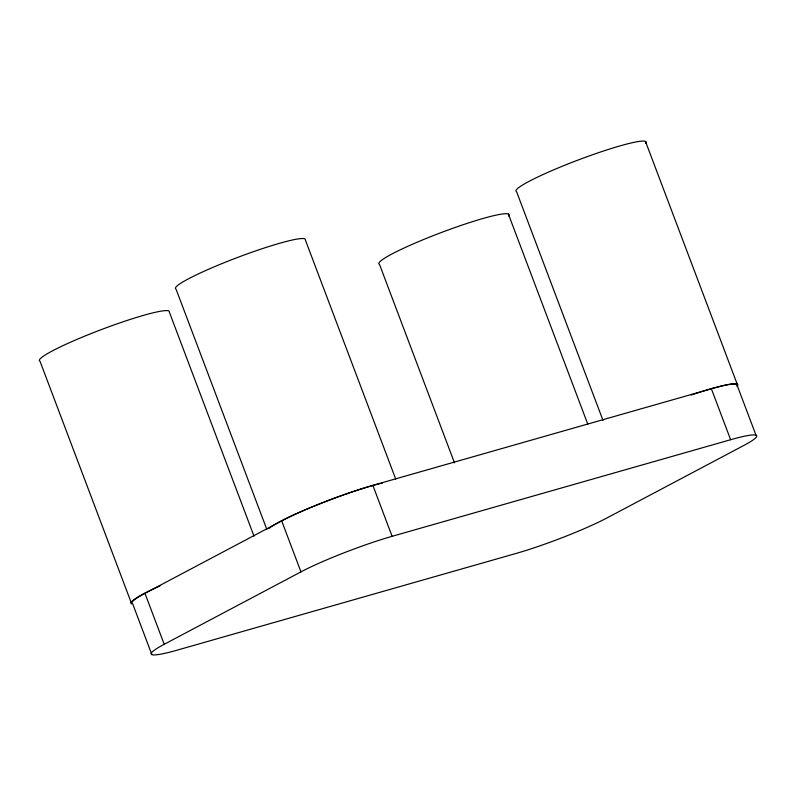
<?xml version="1.0" encoding="UTF-8"?>
<svg xmlns="http://www.w3.org/2000/svg" width="796" height="796" viewBox="0 0 796 796"><rect width="100%" height="100%" fill="white"/><g stroke="black" fill="none" stroke-linecap="round" stroke-linejoin="round"><path stroke-width="1.19" d="M151.847 654.571L132.594 603.617A69.55 7.144 -20.7 0 1 144.962 593.338L281.704 520.912A69.55 7.144 -20.7 0 1 372.856 485.361L711.375 388.766A69.55 7.144 -20.7 0 1 736.947 386.249M164.215 644.292L300.958 571.866A69.55 7.144 -20.7 0 1 392.11 536.315L730.628 439.72A69.55 7.144 -20.7 0 1 743.643 445.561L606.9 517.987A69.55 7.144 -20.7 0 1 515.748 553.538L177.229 650.133A69.55 7.144 -20.7 0 1 164.215 644.292L144.962 593.338M645.486 141.429L737.186 384.1M736.758 384.319L756.011 435.273M711.375 388.766L730.628 439.72M603.02 420.447L516.584 191.707A69.55 7.144 -20.7 0 1 580.334 159.19A69.55 7.144 -20.7 0 1 645.675 143.35M508.375 214.054L587.796 424.208M454.496 462.874L379.473 264.332A69.55 7.144 -20.7 0 1 443.213 231.815A69.55 7.144 -20.7 0 1 508.564 215.975M395.771 479.202L304.948 238.85A69.55 7.144 -20.7 0 0 231.298 259.864A69.55 7.144 -20.7 0 0 176.045 289.127L266.859 529.479M372.856 485.361L392.11 536.315M281.704 520.912L300.958 571.866M254.004 536.166L168.891 310.918A69.55 7.144 -20.7 0 0 95.241 331.932A69.55 7.144 -20.7 0 0 39.989 361.195L131.678 603.865A69.55 7.144 -20.7 0 1 160.175 585.786M268.72 528.653A69.55 7.144 -20.7 0 1 317.206 504.823A69.55 7.144 -20.7 0 1 382.448 483.043M691.256 395.005A69.55 7.144 -20.7 0 1 737.375 386.02"/></g></svg>
